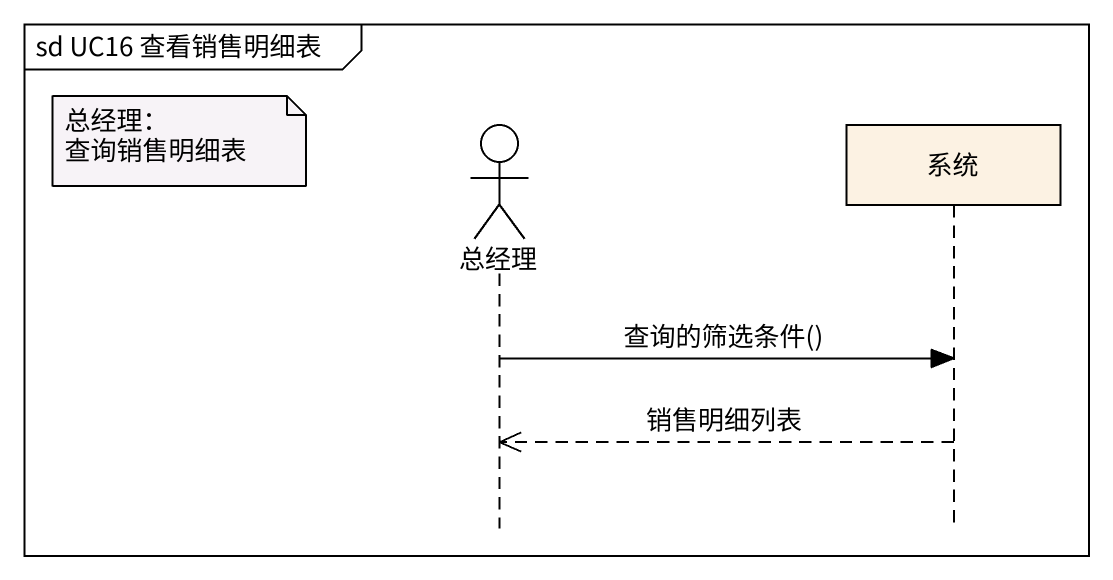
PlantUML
@startuml
mainframe sd UC16 查看销售明细表
hide footbox
actor 总经理
participant 系统

note left of 总经理
  总经理：
  查询销售明细表
end note
总经理 -> 系统 : 查询的筛选条件()
系统 -->> 总经理 : 销售明细列表
@enduml
